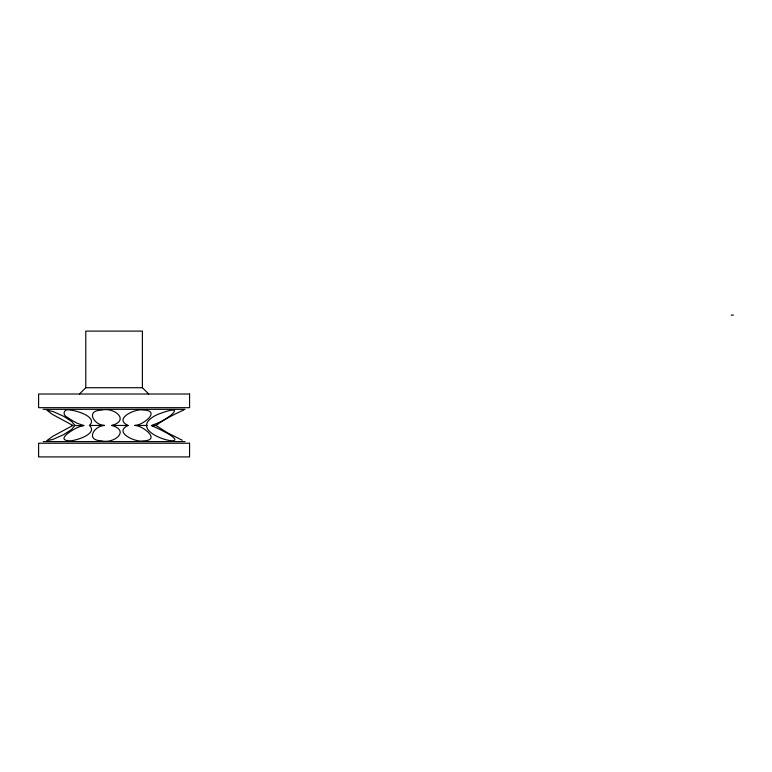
<?xml version="1.0" encoding="UTF-8"?>
<svg xmlns="http://www.w3.org/2000/svg" width="772" height="772" viewBox="0 0 772 772"><rect width="100%" height="100%" fill="white"/><g stroke="black" fill="none" stroke-linecap="round" stroke-linejoin="round"><path stroke-width="1.16" d="M79.487 394.01L85.779 387.718L85.779 331.101L142.395 331.101L142.395 387.718L148.687 394.01M74.971 425.459L71.7 421.531L63.873 416.417L53.548 411.727L46.783 410.096L52.216 414.284L72.886 425.459L52.747 436.325L46.687 440.725L52.95 439.413L63.555 434.675L71.516 429.541L74.971 425.459C91.907 426.347 79.97 425.266 75.405 422.255C72.819 420.943 70.32 419.447 68.004 417.691C61.249 414.882 63.912 407.934 70.561 410.125C76.505 410.54 98.16 417.044 89.475 425.459C98.169 433.739 76.737 440.31 70.889 440.764C51.753 441.092 77.904 425.584 83.887 425.459M151.293 425.459C219.258 455.76 114.256 434.993 157.324 414.583C189.333 402.077 169.039 419.119 155.153 424.098C146.738 426.559 156.465 426.414 158.733 423.481C161.445 421.637 164.253 419.929 167.109 418.308C172.503 415.268 178.081 412.547 183.736 410.028M128.113 425.459C112.934 432.243 135.669 442.597 143.032 440.899C161.85 440.503 142.752 425.459 134.839 425.459C142.752 425.459 161.85 410.414 143.032 410.019C135.669 408.32 112.934 418.675 128.113 425.459L111.795 425.459C130.584 420.122 113.6 406.632 101.315 410.154C85.287 410.482 93.933 425.044 104.471 425.459C93.933 425.874 85.287 440.436 101.315 440.764C113.6 444.296 130.584 430.795 111.795 425.459M731.2 315.082L733.4 315.082M85.788 387.718L142.386 387.718M43.184 409.334L184.99 409.334M72.076 425.459L72.886 425.459M89.475 425.459L104.471 425.459M134.839 425.459L147.298 425.459M43.184 441.594L184.99 441.594M182.24 440.223L167.659 432.918L155.944 425.459M189.574 394.01L38.6 394.01L38.6 407.684L189.574 407.684L189.574 394.01M189.574 443.234L38.6 443.234L38.6 456.918L189.574 456.918L189.574 443.234"/></g></svg>
